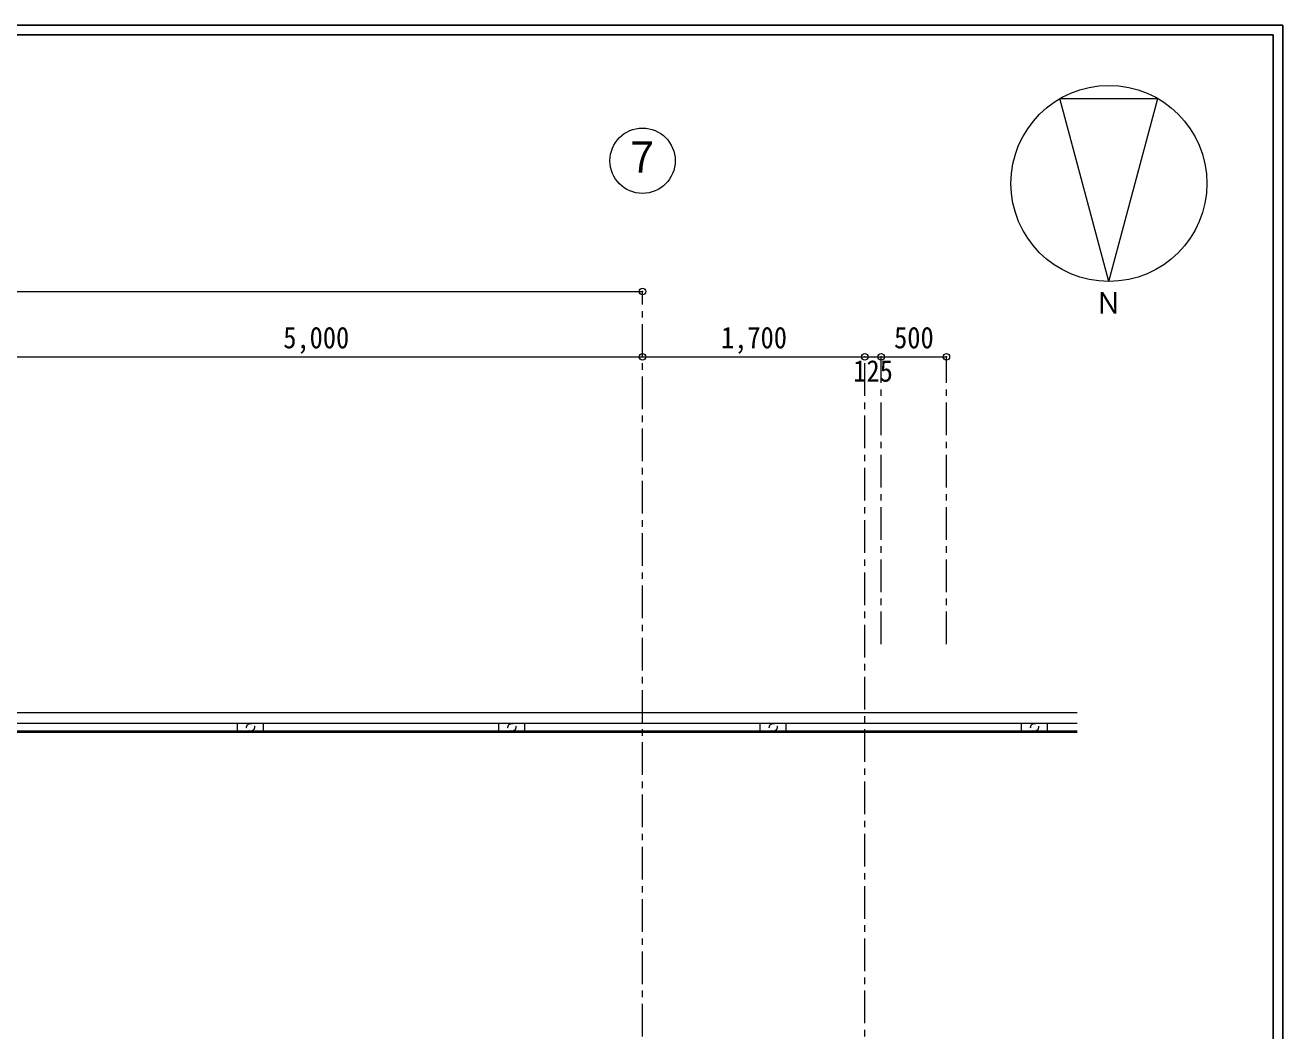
# Model space of a CAD drawing. Units: millimetres at full size, sheet at 1:50. Extents: x -19525 to 20275, y -14100 to 14100.
# Drawn here: x 10650 to 20275, y 6405 to 14100 of the extents above; entities that cross this region are included whole.
import ezdxf
from ezdxf.enums import TextEntityAlignment as Align

# ---------------------------------------------------------------- set-up
doc = ezdxf.new("R2010")
doc.units = ezdxf.units.MM
doc.header["$LTSCALE"] = 50
doc.header["$PDMODE"] = 32
doc.header["$PDSIZE"] = 50
doc.linetypes.add('CHAIN1', pattern=[8, 5, -1, 1, -1])
doc.linetypes.add('DASHED1', pattern=[1.8, 1.2, -0.6])
for name, color, linetype, lineweight in [('0-0_基準線･符号', 7, 'CHAIN1', 9), ('0-2_寸法線･文字', 7, 'Continuous', 9), ('0-6_文字', 3, 'Continuous', 18), ('0-A_仕上(細)', 4, 'Continuous', 9), ('0-F_その他', 4, 'Continuous', 9), ('F-8_F-8ﾚｲﾔ', 5, 'Continuous', 25)]:
    doc.layers.add(name, color=color, linetype=linetype, lineweight=lineweight)
doc.styles.add('ＭＳ ゴシック', font='')
doc.styles.get('ＭＳ ゴシック').set_extended_font_data('MS Gothic')

msp = doc.modelspace()

# ---------------------------------------------------------------- linework, layer by layer
at = {"layer": '0-0_基準線･符号'}
for p, q in [((15375, -10437.5), (15375, 12062.5)), ((17075, -9937.5), (17075, 11562.5)), ((17200, 9362.5), (17200, 11562.5)), ((17700, 9362.5), (17700, 11562.5))]:
    msp.add_line(p, q, dxfattribs=at)
at = {"layer": '0-2_寸法線･文字'}
for p, q in [((-14625, 12062.5), (15375, 12062.5)), ((10375, 11562.5), (15375, 11562.5)), ((15375, 11562.5), (17075, 11562.5)), ((17075, 11562.5), (17200, 11562.5)), ((17200, 11562.5), (17700, 11562.5))]:
    msp.add_line(p, q, dxfattribs=at)
at = {"layer": '0-2_寸法線･文字', "color": 6}
for p in [(15375, 12062.5), (15375, 11562.5), (17075, 11562.5), (17200, 11562.5), (17700, 11562.5)]:
    msp.add_point(p, dxfattribs=at)
at = {"layer": '0-2_寸法線･文字', "color": 3}
msp.add_point((17075, 11562.5), dxfattribs=at)
at = {"layer": '0-6_文字'}
msp.add_circle((15375, 13062.5), 250, dxfattribs=at)
at = {"layer": '0-A_仕上(細)'}
for p, q in [((18700, 8757.5), (-17950, 8757.5)), ((18700, 8697.5), (-17950, 8697.5)), ((12275, 8697.5), (12275, 8757.5)), ((12475, 8697.5), (12475, 8757.5)), ((14275, 8697.5), (14275, 8757.5)), ((14475, 8697.5), (14475, 8757.5)), ((16275, 8697.5), (16275, 8757.5)), ((16475, 8697.5), (16475, 8757.5)), ((18275, 8697.5), (18275, 8757.5)), ((18475, 8697.5), (18475, 8757.5))]:
    msp.add_line(p, q, dxfattribs=at)
at = {"layer": '0-A_仕上(細)', "linetype": 'DASHED1'}
for centre in [(12375, 8727.5), (14375, 8727.5), (16375, 8727.5), (18375, 8727.5)]:
    msp.add_circle(centre, 30, dxfattribs=at)
at = {"layer": '0-F_その他', "color": 3, "lineweight": 18}
msp.add_line((18944.26, 12138.56), (19319.26, 13538.08), dxfattribs=at)
at = {"layer": '0-F_その他', "color": 7}
for p, q in [((18700, 8837.5), (-17950, 8837.5)), ((18697.33, 8687.5), (-17950, 8687.5)), ((18699.96, 8687.5), (18697.33, 8687.5)), ((18700, 8687.5), (18699.96, 8687.5))]:
    msp.add_line(p, q, dxfattribs=at)
at = {"layer": '0-F_その他', "color": 3, "lineweight": 18}
msp.add_lwpolyline([(18944.26, 12138.56), (18569.26, 13538.08), (19319.26, 13538.08)], dxfattribs=at)
msp.add_circle((18944.26, 12888.56), 750, dxfattribs=at)
at = {"layer": 'F-8_F-8ﾚｲﾔ'}
for p, q in [((-19525, 14100), (20275, 14100)), ((20275, 14100), (20275, -14100)), ((-19450, 14025), (20200, 14025)), ((20200, 14025), (20200, -12900))]:
    msp.add_line(p, q, dxfattribs=at)

# ---------------------------------------------------------------- texts
at = {"layer": '0-2_寸法線･文字', "color": 2, "style": 'ＭＳ ゴシック', "width": 0.9}
for s, p in [('5,000', (12625, 11577.5)), ('1,700', (15975, 11577.5)), ('500', (17300, 11577.5)), ('125', (16987.5, 11322.5))]:
    msp.add_text(s, height=165, dxfattribs=at).set_placement(p, align=Align.BOTTOM_LEFT)
at = {"layer": '0-6_文字', "color": 2, "style": 'ＭＳ ゴシック', "width": 0.9}
for s, height, p in [('７', 238.3, (15225, 12900)), ('Ｎ', 165, (18840.08, 11842.39))]:
    msp.add_text(s, height=height, dxfattribs=at).set_placement(p, align=Align.BOTTOM_LEFT)

doc.saveas('drawing.dxf')
